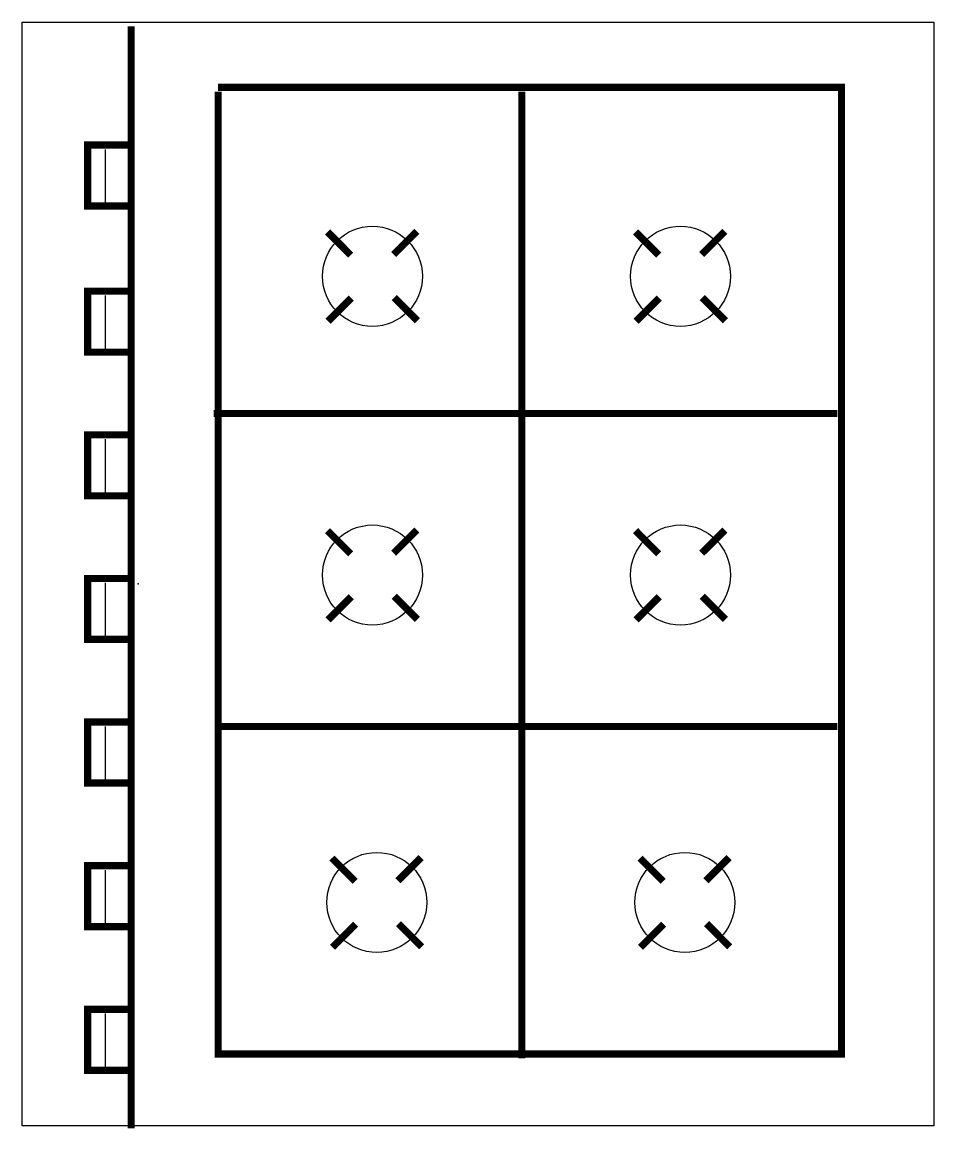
# Model space of a CAD drawing. Extents: x -0.632 to 0.003, y -0.386 to 0.387.
import ezdxf

# ---------------------------------------------------------------- set-up
doc = ezdxf.new("R2010")
doc.units = 0
doc.header["$MEASUREMENT"] = 0
doc.layers.get('0').update_dxf_attribs({"linetype": 'CONTINUOUS'})

msp = doc.modelspace()

# ---------------------------------------------------------------- linework, layer by layer
msp.add_lwpolyline([(0.00341, -0.38163), (-0.63158, -0.38163), (-0.63158, 0.38684), (0.00341, 0.38684)], close=True)
at = {"const_width": 0.005}
for points in [[(-0.55566, -0.38325), (-0.55566, 0.38407)], [(-0.49508, 0.34147), (-0.06084, 0.34147), (-0.06084, -0.33156), (-0.49508, -0.33156), (-0.49508, 0.33844)], [(-0.28356, 0.33844), (-0.28356, -0.33459)], [(-0.55566, 0.30133), (-0.58594, 0.30133), (-0.58594, 0.25889), (-0.55566, 0.25889)], [(-0.40274, 0.22465), (-0.41886, 0.24079)], [(-0.37286, 0.22504), (-0.35672, 0.24117)], [(-0.18819, 0.22465), (-0.20432, 0.24079)], [(-0.15831, 0.22504), (-0.14217, 0.24117)], [(-0.55566, 0.19955), (-0.58594, 0.19955), (-0.58594, 0.15711), (-0.55566, 0.15711)], [(-0.40235, 0.19476), (-0.41848, 0.17864)], [(-0.37246, 0.19516), (-0.35634, 0.17902)], [(-0.1878, 0.19476), (-0.20394, 0.17864)], [(-0.15791, 0.19516), (-0.14179, 0.17902)], [(-0.49811, 0.1144), (-0.06387, 0.1144)], [(-0.55566, 0.09955), (-0.58594, 0.09955), (-0.58594, 0.05711), (-0.55566, 0.05711)], [(-0.40274, 0.01667), (-0.41886, 0.03281)], [(-0.37286, 0.01706), (-0.35672, 0.03319)], [(-0.18819, 0.01667), (-0.20432, 0.03281)], [(-0.15831, 0.01706), (-0.14217, 0.03319)], [(-0.55566, -0.00045), (-0.58594, -0.00045), (-0.58594, -0.04289), (-0.55566, -0.04289)], [(-0.40235, -0.01322), (-0.41848, -0.02934)], [(-0.37246, -0.01282), (-0.35634, -0.02896)], [(-0.1878, -0.01322), (-0.20394, -0.02934)], [(-0.15791, -0.01282), (-0.14179, -0.02896)], [(-0.55566, -0.10045), (-0.58594, -0.10045), (-0.58594, -0.14289), (-0.55566, -0.14289)], [(-0.49508, -0.10358), (-0.06387, -0.10358)], [(-0.39971, -0.21131), (-0.41584, -0.19517)], [(-0.36983, -0.21092), (-0.35369, -0.19479)], [(-0.18516, -0.21131), (-0.20129, -0.19517)], [(-0.15528, -0.21092), (-0.13914, -0.19479)], [(-0.55566, -0.20045), (-0.58594, -0.20045), (-0.58594, -0.24289), (-0.55566, -0.24289)], [(-0.39932, -0.2412), (-0.41546, -0.25732)], [(-0.36943, -0.2408), (-0.35331, -0.25694)], [(-0.18477, -0.2412), (-0.20091, -0.25732)], [(-0.15488, -0.2408), (-0.13876, -0.25694)], [(-0.55566, -0.30045), (-0.58594, -0.30045), (-0.58594, -0.34289), (-0.55566, -0.34289)]]:
    msp.add_lwpolyline(points, dxfattribs=at)
for points in [[(-0.57383, 0.2983), (-0.57383, 0.25889)], [(-0.57383, 0.19652), (-0.57383, 0.15711)], [(-0.57383, 0.09652), (-0.57383, 0.05711)], [(-0.57383, -0.00348), (-0.57383, -0.04289)], [(-0.57383, -0.10348), (-0.57383, -0.14289)], [(-0.57383, -0.20348), (-0.57383, -0.24289)], [(-0.57383, -0.30348), (-0.57383, -0.34289)]]:
    msp.add_lwpolyline(points)
for centre in [(-0.3876, 0.2099), (-0.17305, 0.2099), (-0.3876, 0.00192), (-0.17305, 0.00192), (-0.38457, -0.22606), (-0.17002, -0.22606)]:
    msp.add_circle(centre, 0.03484)
msp.add_point((-0.55068, -0.00414))

doc.saveas('drawing.dxf')
